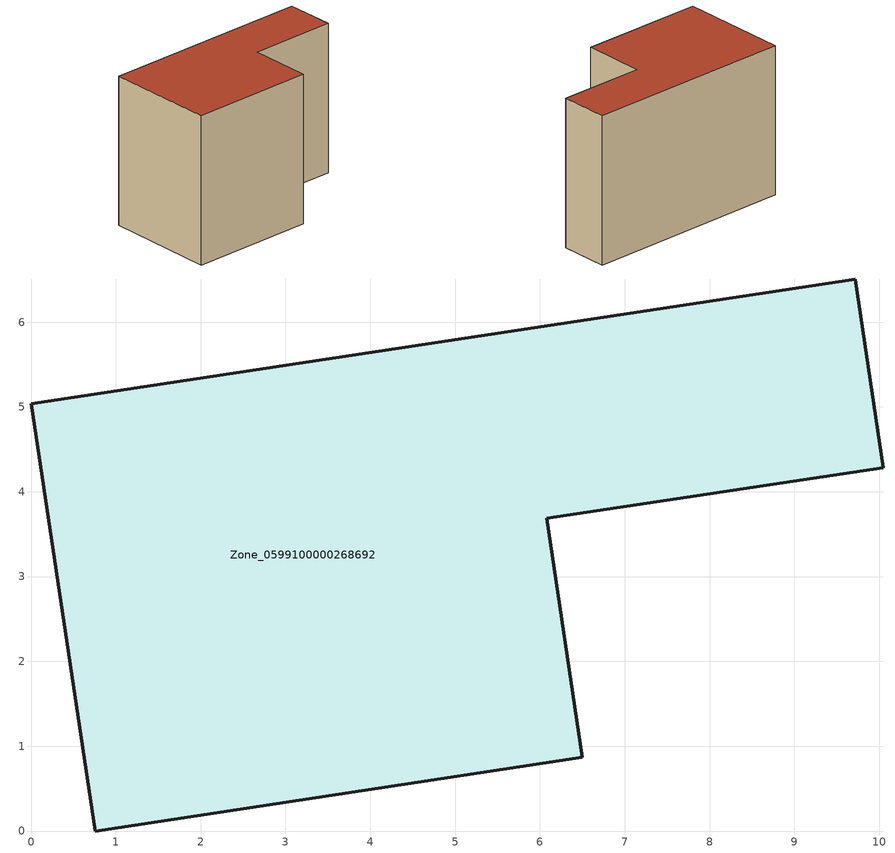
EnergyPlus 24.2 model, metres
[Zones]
Zone_0599100000268692
 floor ground (C_G): 0.76,0 0,5.04 9.72,6.51 10.05,4.29 6.08,3.69 6.5,0.87 z0
 wall outside (C_F): 10.05,4.29 9.72,6.51 0,5.04 0.76,0 6.5,0.87 6.08,3.69 10.05,4.29 z0:6.96
 roof outside (C_R): 6.5,0.87 6.08,3.69 10.05,4.29 9.72,6.51 0,5.04 0.76,0 z6.96
[BUILDING]
Pand.0599100000268692: North Axis=0; Terrain=City; Loads Convergence Tolerance Value=0.04; Temperature Convergence Tolerance Value=0.4; Solar Distribution=FullExterior; Maximum Number of Warmup Days=25; Minimum Number of Warmup Days=1
[Site:Location]
Rotterdam.The.Hague.AP_ZH_NLD Design_Conditions: Latitude=51.96; Longitude=4.45; Time Zone=1; Elevation=-4.5
[SITE:GROUNDTEMPERATURE:BUILDINGSURFACE]
18, 18, 18, 18, 18, 18, 18, 18, 18, 18, 18, 18
[MATERIAL] Thermal Absorptance=0.9; Solar Absorptance=0.7; Visible Absorptance=0.7
Name | Roughness | Thickness | Conductivity | Density | Specific Heat
G.TI.1946 | MediumSmooth | 0.15 | 1 | 540 | 1210
F.TI.1946 | Rough | 0.3 | 0.857143 | 1920 | 840
R.TI.1946 | MediumRough | 0.2 | 0.1 | 1500 | 1000
[CONSTRUCTION]
C_G: G.TI.1946
C_F: F.TI.1946
C_R: R.TI.1946
[ZONE]
Zone_0599100000268692: Type=1; Multiplier=1; Ceiling Height=Autocalculate; Volume=Autocalculate; Floor Area=autocalculate; Part of Total Floor Area=Yes
[ZONEINFILTRATION:DESIGNFLOWRATE]
Infil_Zone_0599100000268692: Zone or ZoneList or Space or SpaceList=Zone_0599100000268692; Schedule=AlwaysOn; Design Flow Rate Calculation Method=Flow/Area; Flow Rate per Floor Area=0.003; Constant Term Coefficient=1; Temperature Term Coefficient=0; Velocity Term Coefficient=0; Velocity Squared Term Coefficient=0
[HVACTEMPLATE:ZONE:IDEALLOADSAIRSYSTEM]
Zone_0599100000268692: Maximum Heating Supply Air Temperature=50; Minimum Cooling Supply Air Temperature=13; Maximum Heating Supply Air Humidity Ratio=0.0156; Minimum Cooling Supply Air Humidity Ratio=0.0077; Heating Limit=NoLimit; Cooling Limit=NoLimit; Dehumidification Control Type=ConstantSensibleHeatRatio; Cooling Sensible Heat Ratio=0.7; Dehumidification Setpoint=60; Humidification Control Type=None; Humidification Setpoint=30; Outdoor Air Method=None; Outdoor Air Flow Rate per Person=0.00944; Outdoor Air Flow Rate per Zone Floor Area=0; Outdoor Air Flow Rate per Zone=0; Demand Controlled Ventilation Type=None; Outdoor Air Economizer Type=NoEconomizer; Heat Recovery Type=None; Sensible Heat Recovery Effectiveness=0.7; Latent Heat Recovery Effectiveness=0.65
[ZONECONTROL:THERMOSTAT]
ThermostatControl_Zone_0599100000268692: Zone or ZoneList=Zone_0599100000268692; Control Type Schedule=DualSetpointControlType; Control 1=Thermostat_Zone_0599100000268692; Temperature Difference Between Cutout And Setpoint=0
[THERMOSTATSETPOINT:DUALSETPOINT]
Thermostat_Zone_0599100000268692: Heating Setpoint Temperature Schedule=HeatingSetpoint_Zone_0599100000268692; Cooling Setpoint Temperature Schedule=CoolingSetpoint_Zone_0599100000268692
[SCHEDULE:COMPACT]
HeatingSetpoint_Zone_0599100000268692: Through: 12/31, For: AllDays, Until: 24:00, 21
CoolingSetpoint_Zone_0599100000268692: Through: 12/31, For: AllDays, Until: 24:00, 24
DualSetpointControlType: Through: 12/31, For: AllDays, Until: 24:00, 4
AlwaysOn: Through: 12/31, For: AllDays, Until: 24:00, 1
